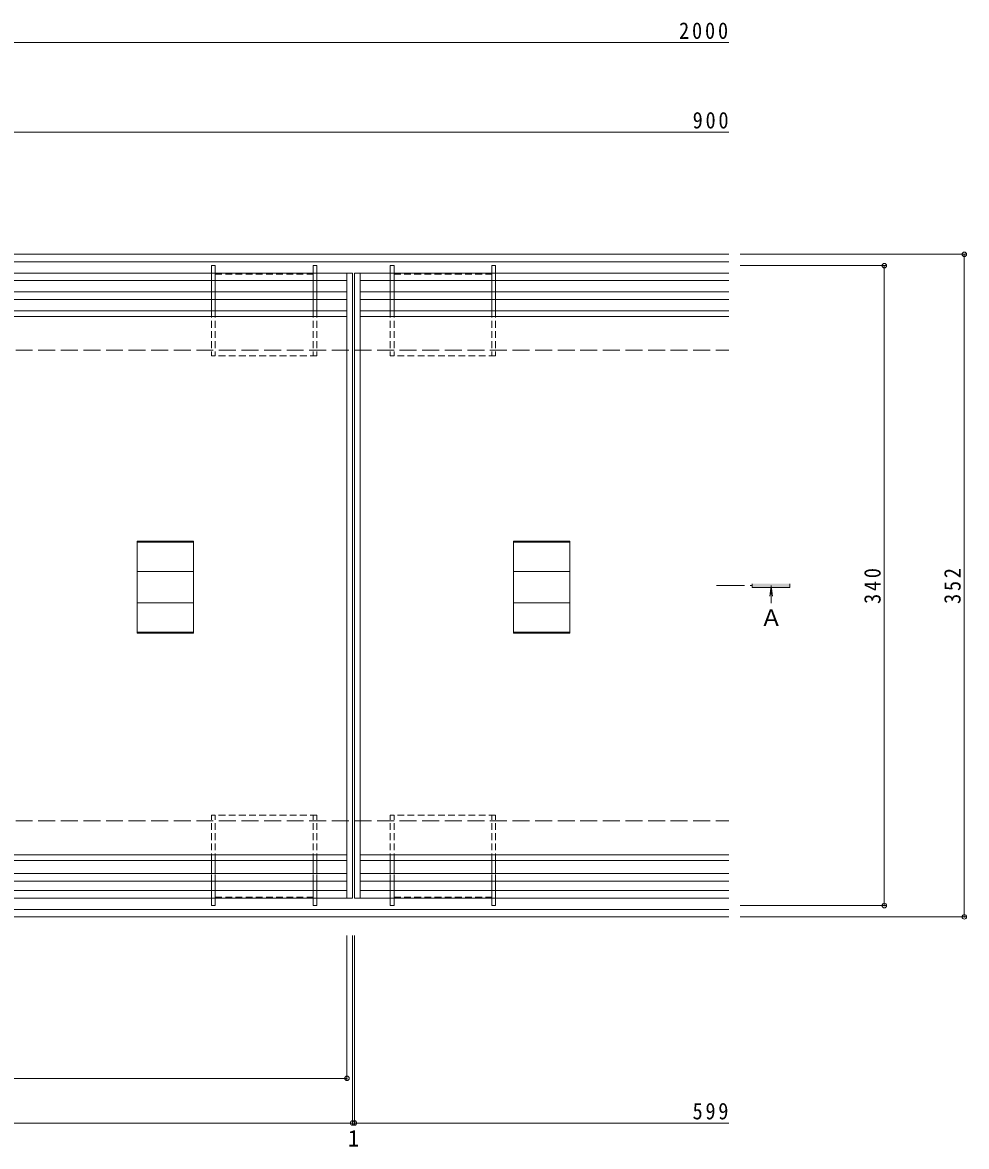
# Model space of a CAD drawing. Units: millimetres at full size, sheet at 1:3. Extents: x -1082 to 1183, y -818 to 815.
# Drawn here: x -425 to 77, y -7 to 590 of the extents above; entities that cross this region are included whole.
import ezdxf
from ezdxf.enums import TextEntityAlignment as Align

# ---------------------------------------------------------------- set-up
doc = ezdxf.new("R2010")
doc.units = ezdxf.units.MM
doc.header["$LTSCALE"] = 3
doc.header["$PDMODE"] = 32
doc.header["$PDSIZE"] = 2.4
for name, pattern in [('CHAIN1', [8, 5, -1, 1, -1]), ('DASHED1', [1.8, 1.2, -0.6]), ('DASHED3', [4, 3, -1])]:
    doc.linetypes.add(name, pattern=pattern)
for name, color, linetype, lineweight in [('B-1', 2, 'Continuous', 9), ('B-2', 3, 'Continuous', 9), ('B-3', 4, 'Continuous', 9), ('B-4', 7, 'Continuous', 9), ('B-5', 7, 'Continuous', 9), ('B-A', 2, 'Continuous', 9)]:
    doc.layers.add(name, color=color, linetype=linetype, lineweight=lineweight)
doc.styles.add('ＭＳ ゴシック', font='')
doc.styles.get('ＭＳ ゴシック').set_extended_font_data('MS Gothic')

msp = doc.modelspace()

# ---------------------------------------------------------------- linework, layer by layer
at = {"layer": 'B-1'}
for p, q in [((-1048.672, 467.163), (-49.672, 467.163)), ((-1048.672, 463.163), (-49.672, 463.163)), ((-1048.672, 119.163), (-49.672, 119.163)), ((-1048.672, 115.163), (-49.672, 115.163))]:
    msp.add_line(p, q, dxfattribs=at)
at = {"layer": 'B-1', "linetype": 'DASHED3'}
for p, q in [((-848.672, 416.163), (-49.672, 416.163)), ((-848.672, 166.163), (-49.672, 166.163))]:
    msp.add_line(p, q, dxfattribs=at)
at = {"layer": 'B-2'}
for p, q in [((-252.672, 125.163), (-252.672, 457.163)), ((-249.672, 457.163), (-249.672, 125.163)), ((-248.672, 457.163), (-248.672, 125.163)), ((-245.672, 457.163), (-245.672, 125.163)), ((-845.672, 437.163), (-252.672, 437.163)), ((-245.672, 437.163), (-49.672, 437.163)), ((-845.672, 434.163), (-252.672, 434.163)), ((-245.672, 434.163), (-49.672, 434.163)), ((-364.172, 265.842), (-364.172, 314.752)), ((-334.172, 314.752), (-364.172, 314.752)), ((-334.172, 314.252), (-364.172, 314.252)), ((-334.172, 314.752), (-334.172, 265.842)), ((-164.172, 265.842), (-164.172, 314.752)), ((-134.172, 314.752), (-164.172, 314.752)), ((-134.172, 314.252), (-164.172, 314.252)), ((-134.172, 314.752), (-134.172, 265.842)), ((-334.172, 298.663), (-364.172, 298.663)), ((-134.172, 298.663), (-164.172, 298.663)), ((-334.172, 281.931), (-364.172, 281.931)), ((-134.172, 281.931), (-164.172, 281.931)), ((-334.172, 266.342), (-364.172, 266.342)), ((-334.172, 265.842), (-364.172, 265.842)), ((-134.172, 266.342), (-164.172, 266.342)), ((-134.172, 265.842), (-164.172, 265.842)), ((-845.672, 148.163), (-252.672, 148.163)), ((-845.672, 145.163), (-252.672, 145.163)), ((-245.672, 148.163), (-49.672, 148.163)), ((-245.672, 145.163), (-49.672, 145.163))]:
    msp.add_line(p, q, dxfattribs=at)
at = {"layer": 'B-3'}
for p, q in [((-322.672, 461.163), (-324.672, 461.163)), ((-324.672, 461.163), (-324.672, 457.163)), ((-322.672, 461.163), (-322.672, 457.163)), ((-268.672, 461.163), (-270.672, 461.163)), ((-270.672, 461.163), (-270.672, 457.163)), ((-268.672, 461.163), (-268.672, 457.163)), ((-229.672, 461.163), (-229.672, 457.163)), ((-227.672, 461.163), (-229.672, 461.163)), ((-227.672, 461.163), (-227.672, 457.163)), ((-175.672, 461.163), (-175.672, 457.163)), ((-173.672, 461.163), (-175.672, 461.163)), ((-173.672, 461.163), (-173.672, 457.163)), ((-324.672, 453.163), (-324.672, 447.163)), ((-322.672, 453.163), (-322.672, 447.163)), ((-270.672, 453.163), (-270.672, 447.163)), ((-268.672, 453.163), (-268.672, 447.163)), ((-229.672, 453.163), (-229.672, 447.163)), ((-227.672, 453.163), (-227.672, 447.163)), ((-175.672, 453.163), (-175.672, 447.163)), ((-173.672, 453.163), (-173.672, 447.163)), ((-324.672, 443.163), (-324.672, 437.163)), ((-322.672, 443.163), (-322.672, 437.163)), ((-270.672, 443.163), (-270.672, 437.163)), ((-268.672, 443.163), (-268.672, 437.163)), ((-229.672, 443.163), (-229.672, 437.163)), ((-227.672, 443.163), (-227.672, 437.163)), ((-175.672, 443.163), (-175.672, 437.163)), ((-173.672, 443.163), (-173.672, 437.163)), ((-324.672, 138.163), (-324.672, 145.163)), ((-322.672, 138.163), (-322.672, 145.163)), ((-270.672, 138.163), (-270.672, 145.163)), ((-268.672, 138.163), (-268.672, 145.163)), ((-229.672, 138.163), (-229.672, 145.163)), ((-227.672, 138.163), (-227.672, 145.163)), ((-175.672, 138.163), (-175.672, 145.163)), ((-173.672, 138.163), (-173.672, 145.163)), ((-324.672, 129.163), (-324.672, 134.163)), ((-322.672, 129.163), (-322.672, 134.163)), ((-270.672, 129.163), (-270.672, 134.163)), ((-268.672, 129.163), (-268.672, 134.163)), ((-229.672, 129.163), (-229.672, 134.163)), ((-227.672, 129.163), (-227.672, 134.163)), ((-175.672, 129.163), (-175.672, 134.163)), ((-173.672, 129.163), (-173.672, 134.163)), ((-324.672, 121.163), (-324.672, 125.163)), ((-322.672, 121.163), (-324.672, 121.163)), ((-322.672, 121.163), (-322.672, 125.163)), ((-270.672, 121.163), (-270.672, 125.163)), ((-268.672, 121.163), (-270.672, 121.163)), ((-268.672, 121.163), (-268.672, 125.163)), ((-229.672, 121.163), (-229.672, 125.163)), ((-227.672, 121.163), (-229.672, 121.163)), ((-227.672, 121.163), (-227.672, 125.163)), ((-175.672, 121.163), (-175.672, 125.163)), ((-173.672, 121.163), (-175.672, 121.163)), ((-173.672, 121.163), (-173.672, 125.163))]:
    msp.add_line(p, q, dxfattribs=at)
at = {"layer": 'B-3', "linetype": 'DASHED1'}
for p, q in [((-324.672, 457.163), (-324.672, 453.163)), ((-322.672, 457.163), (-322.672, 453.163)), ((-322.672, 456.663), (-270.672, 456.663)), ((-270.672, 457.163), (-270.672, 453.163)), ((-268.672, 457.163), (-268.672, 453.163)), ((-229.672, 457.163), (-229.672, 453.163)), ((-227.672, 457.163), (-227.672, 453.163)), ((-227.672, 456.663), (-175.672, 456.663)), ((-175.672, 457.163), (-175.672, 453.163)), ((-173.672, 457.163), (-173.672, 453.163)), ((-324.672, 447.163), (-324.672, 443.163)), ((-322.672, 447.163), (-322.672, 443.163)), ((-270.672, 447.163), (-270.672, 443.163)), ((-268.672, 447.163), (-268.672, 443.163)), ((-229.672, 447.163), (-229.672, 443.163)), ((-227.672, 447.163), (-227.672, 443.163)), ((-175.672, 447.163), (-175.672, 443.163)), ((-173.672, 447.163), (-173.672, 443.163)), ((-324.672, 437.163), (-324.672, 413.163)), ((-322.672, 437.163), (-322.672, 413.163)), ((-270.672, 437.163), (-270.672, 413.163)), ((-268.672, 437.163), (-268.672, 413.163)), ((-229.672, 437.163), (-229.672, 413.163)), ((-227.672, 437.163), (-227.672, 413.163)), ((-175.672, 437.163), (-175.672, 413.163)), ((-173.672, 437.163), (-173.672, 413.163)), ((-268.672, 413.163), (-324.672, 413.163)), ((-173.672, 413.163), (-229.672, 413.163)), ((-324.672, 145.163), (-324.672, 169.163)), ((-268.672, 169.163), (-324.672, 169.163)), ((-322.672, 145.163), (-322.672, 169.163)), ((-270.672, 145.163), (-270.672, 169.163)), ((-268.672, 145.163), (-268.672, 169.163)), ((-173.672, 169.163), (-229.672, 169.163)), ((-229.672, 145.163), (-229.672, 169.163)), ((-227.672, 145.163), (-227.672, 169.163)), ((-175.672, 145.163), (-175.672, 169.163)), ((-173.672, 145.163), (-173.672, 169.163)), ((-324.672, 134.163), (-324.672, 138.163)), ((-322.672, 134.163), (-322.672, 138.163)), ((-270.672, 134.163), (-270.672, 138.163)), ((-268.672, 134.163), (-268.672, 138.163)), ((-229.672, 134.163), (-229.672, 138.163)), ((-227.672, 134.163), (-227.672, 138.163)), ((-175.672, 134.163), (-175.672, 138.163)), ((-173.672, 134.163), (-173.672, 138.163)), ((-324.672, 125.163), (-324.672, 129.163)), ((-322.672, 125.163), (-322.672, 129.163)), ((-322.672, 125.663), (-270.672, 125.663)), ((-270.672, 125.163), (-270.672, 129.163)), ((-268.672, 125.163), (-268.672, 129.163)), ((-229.672, 125.163), (-229.672, 129.163)), ((-227.672, 125.163), (-227.672, 129.163)), ((-227.672, 125.663), (-175.672, 125.663)), ((-175.672, 125.163), (-175.672, 129.163)), ((-173.672, 125.163), (-173.672, 129.163))]:
    msp.add_line(p, q, dxfattribs=at)
at = {"layer": 'B-4'}
for p, q in [((-849.172, 579.677), (-49.672, 579.677)), ((-749.172, 532.081), (-49.672, 532.081)), ((76.243, 467.163), (-43.672, 467.163)), ((75.343, 467.163), (75.343, 115.163)), ((33.741, 461.163), (-43.672, 461.163)), ((32.841, 461.163), (32.841, 121.163)), ((33.741, 121.163), (-43.672, 121.163)), ((76.243, 115.163), (-43.672, 115.163)), ((-252.672, 28.488), (-252.672, 105.275)), ((-249.672, 4.749), (-249.672, 105.275)), ((-248.672, 4.749), (-248.672, 105.275)), ((-845.672, 29.388), (-252.672, 29.388)), ((-848.672, 5.649), (-249.672, 5.649)), ((-249.672, 5.649), (-248.672, 5.649)), ((-248.672, 5.649), (-49.672, 5.649))]:
    msp.add_line(p, q, dxfattribs=at)
for p in [(75.343, 467.163), (32.841, 461.163), (32.841, 121.163), (75.343, 115.163), (-252.672, 29.388), (-249.672, 5.649), (-248.672, 5.649)]:
    msp.add_point(p, dxfattribs=at)
at = {"layer": 'B-5', "color": 4, "linetype": 'CHAIN1'}
msp.add_line((-56.352, 291.163), (-37.376, 291.163), dxfattribs=at)
at = {"layer": 'B-5', "color": 4}
for p, q in [((-27.313, 291.163), (-28.049, 285.577)), ((-27.313, 291.163), (-26.578, 285.577)), ((-17.376, 292.163), (-17.376, 290.163))]:
    msp.add_line(p, q, dxfattribs=at)
for points in [[(-17.376, 290.163), (-37.376, 290.163), (-37.376, 292.163)], [(-27.313, 291.163), (-27.313, 282.316), (-27.313, 281.76)]]:
    msp.add_lwpolyline(points, dxfattribs=at)
msp.add_solid([(-37.376, 292.163), (-37.376, 290.163), (-17.376, 292.163), (-17.376, 290.163)], dxfattribs=at)
at = {"layer": 'B-A', "color": 6, "lineweight": 5}
for p, q in [((-848.672, 457.163), (-249.672, 457.163)), ((-248.672, 457.163), (-49.672, 457.163)), ((-845.672, 453.163), (-252.672, 453.163)), ((-245.672, 453.163), (-49.672, 453.163)), ((-845.672, 447.163), (-252.672, 447.163)), ((-845.672, 443.163), (-252.672, 443.163)), ((-245.672, 447.163), (-49.672, 447.163)), ((-245.672, 443.163), (-49.672, 443.163)), ((-845.672, 138.163), (-252.672, 138.163)), ((-245.672, 138.163), (-49.672, 138.163)), ((-845.672, 134.163), (-252.672, 134.163)), ((-245.672, 134.163), (-49.672, 134.163)), ((-845.672, 129.163), (-252.672, 129.163)), ((-245.672, 129.163), (-49.672, 129.163)), ((-848.672, 125.163), (-249.672, 125.163)), ((-248.672, 125.163), (-49.672, 125.163))]:
    msp.add_line(p, q, dxfattribs=at)

# ---------------------------------------------------------------- texts
at = {"layer": 'B-4', "color": 2, "style": 'ＭＳ ゴシック'}
msp.add_text('1', height=8.798, dxfattribs=at).set_placement((-252.172, -9.473), align=Align.BOTTOM_LEFT)
at = {"layer": 'B-4', "color": 2, "char_height": 8.798, "attachment_point": 7, "style": 'ＭＳ ゴシック'}
for s, insert in [('\\T1.28;\\W0.9;2000', (-76.212, 581.477)), ('\\T1.27;\\W0.9;900', (-68.975, 533.881)), ('\\T1.27;\\W0.9;599', (-69.033, 7.449))]:
    msp.add_mtext(s, dxfattribs=dict(at, insert=insert))
at = {"layer": 'B-4', "color": 2, "char_height": 8.798, "attachment_point": 7, "rotation": 90, "style": 'ＭＳ ゴシック'}
for s, insert in [('\\T1.27;\\W0.9;340', (31.041, 281.413)), ('\\T1.27;\\W0.9;352', (73.543, 281.413))]:
    msp.add_mtext(s, dxfattribs=dict(at, insert=insert))
at = {"layer": 'B-5', "color": 2, "style": 'ＭＳ ゴシック'}
msp.add_text('Ａ', height=8.798, dxfattribs=at).set_placement((-33.22, 267.036), align=Align.BOTTOM_LEFT)

doc.saveas('drawing.dxf')
